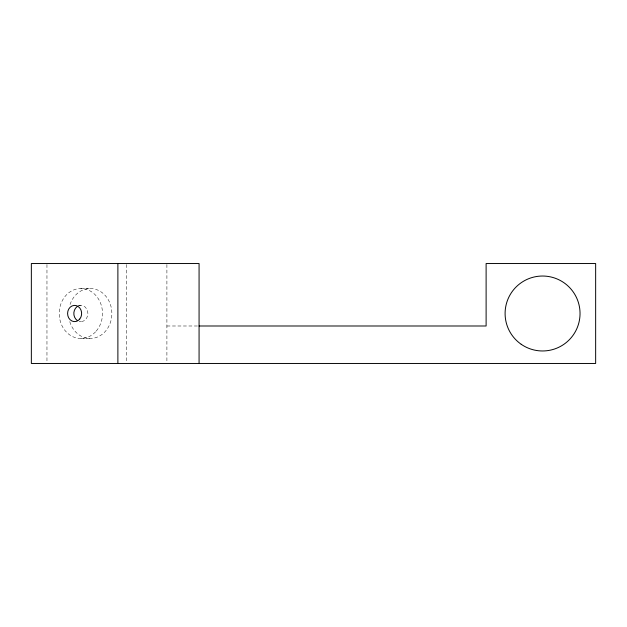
<?xml version="1.0" encoding="UTF-8"?>
<svg xmlns="http://www.w3.org/2000/svg" width="627" height="627" viewBox="0 0 627 627"><rect width="100%" height="100%" fill="white"/><g stroke="black" fill="none" stroke-linecap="round" stroke-linejoin="round"><path stroke-width="0.47" stroke-dasharray="3.13 2.35" d="M80.75 288.522L90.116 288.522M77.967 305.388L80.648 305.388M79.3 321.612L81.079 321.612M166.9 325.993L198.101 325.993M80.977 338.478L90.351 338.478M166.9 264.516L166.9 362.5M126.254 264.516L126.254 362.484M46.962 264.516L46.962 362.484M78.83 305.725A8.12 7.03 -90 0 1 87.89 313.249A8.12 7.03 -90 0 1 79.253 321.4M70.052 304.503A24.978 21.631 -90 0 1 103.839 294.079A24.978 21.631 -90 0 1 102.068 334.41A24.978 21.631 -90 0 1 69.362 320.091M96.244 331.072A24.978 21.631 -90 0 0 86.354 289.337A24.978 21.631 -90 0 0 59.996 320.091A24.978 21.631 -90 0 0 96.244 331.072"/><path stroke-width="0.94" d="M199.072 325.993L486.113 325.993L486.113 263.536L595.65 263.536L595.65 363.464L31.35 363.464L31.35 263.536L199.072 263.536L199.072 363.464M117.884 263.536L117.884 363.464M77.536 320.656A8.12 7.03 -90 0 1 77.16 306.595M521.217 344.294A37.471 37.471 0 0 0 579.912 316.588A37.471 37.471 0 0 0 526.57 279.618A37.471 37.471 0 0 0 521.217 344.294M79.747 319.057A8.12 7.03 -90 0 0 76.228 305.6A8.12 7.03 -90 0 0 67.888 315.843A8.12 7.03 -90 0 0 79.747 319.057"/></g></svg>
